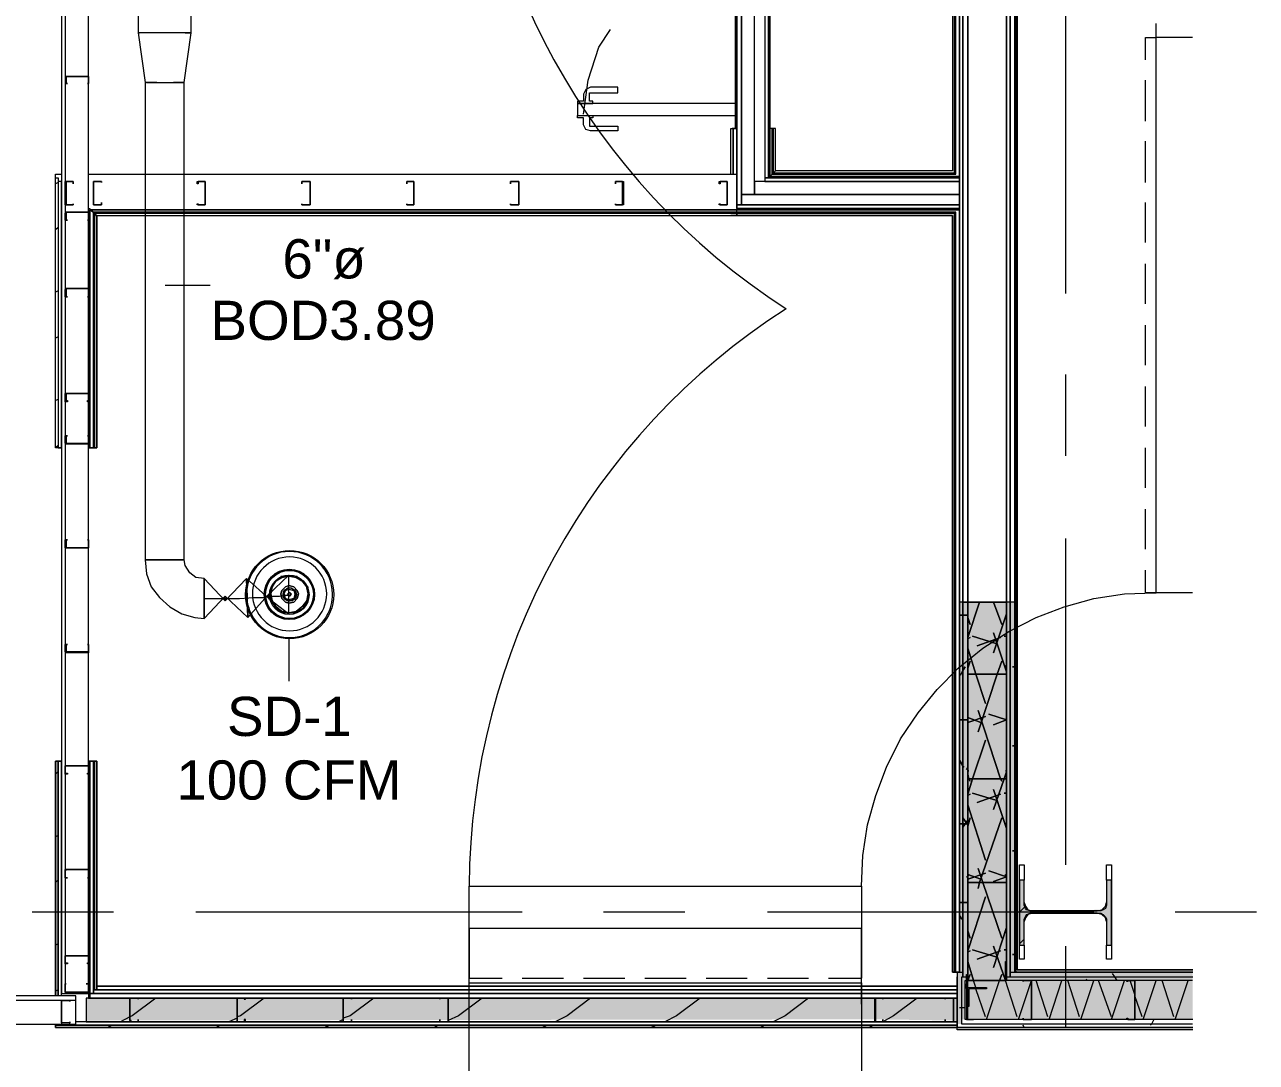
# Model space of a CAD drawing. Header units: metres. Extents: x 29 to 268, y -7 to 151.
# Drawn here: x 88.66 to 93.452, y 24.226 to 28.261 of the extents above; entities that cross this region are included whole.
import ezdxf

# ---------------------------------------------------------------- set-up
doc = ezdxf.new("R2010")
doc.units = ezdxf.units.M
doc.layers.add('HVAC - Ductos', color=5, linetype='Continuous', lineweight=50)
doc.layers.add('PDF2_Geometry', color=7, linetype='Continuous', true_color=0xaaaaaa)
doc.layers.add('PDF2_Solid Fills', color=7, linetype='Continuous', true_color=0xffffff)
doc.layers.add('PDF2_Text', color=7, linetype='Continuous')
doc.styles.add('PDF Helvetica', font='')
doc.styles.get('PDF Helvetica').set_extended_font_data('Helvetica')

msp = doc.modelspace()

# ---------------------------------------------------------------- hatches: boundary and pattern name
at = {"layer": 'PDF2_Solid Fills', "lineweight": 0, "transparency": 33554559}
h = msp.add_hatch(color=256, dxfattribs=at)
h.paths.add_polyline_path([(92.2963, 28.3345), (92.3101, 28.3345), (92.3101, 34.4533), (92.2963, 34.4533)])
h.paths.add_polyline_path([(92.3101, 26.0154), (92.2963, 26.0154), (92.2963, 24.5762), (92.3101, 24.5762)])
h = msp.add_hatch(color=256, dxfattribs=at)
h.paths.add_polyline_path([(92.2963, 28.3345), (92.3101, 28.3345), (92.3101, 34.4533), (92.2963, 34.4533)])
h.paths.add_polyline_path([(92.3101, 26.0154), (92.2963, 26.0154), (92.2963, 24.5762), (92.3101, 24.5762)])
h = msp.add_hatch(color=256, dxfattribs=at)
h.paths.add_polyline_path([(92.3287, 28.3345), (92.3287, 34.4533), (92.3105, 34.4533), (92.3105, 28.3345)])
h.paths.add_polyline_path([(92.3287, 24.5578), (92.3287, 26.0154), (92.3105, 26.0154), (92.3105, 24.5578)])
h = msp.add_hatch(color=256, dxfattribs=at)
h.paths.add_polyline_path([(92.3287, 28.3345), (92.3287, 34.4533), (92.3105, 34.4533), (92.3105, 28.3345)])
h.paths.add_polyline_path([(92.3287, 24.5578), (92.3287, 26.0154), (92.3105, 26.0154), (92.3105, 24.5578)])
h = msp.add_hatch(color=256, dxfattribs=at)
h.paths.add_polyline_path([(92.4799, 34.3845), (92.4799, 34.4533), (92.3334, 34.4533), (92.3287, 34.4213), (92.3287, 34.3845)])
h.paths.add_polyline_path([(92.4799, 26.0154), (92.3287, 26.0154), (92.3287, 24.5441), (92.4799, 24.5441)])
h.paths.add_polyline_path([(92.4799, 34.38), (92.3287, 34.38), (92.3287, 28.3345), (92.4799, 28.3345)])
h = msp.add_hatch(color=256, dxfattribs=at)
h.paths.add_polyline_path([(92.4799, 34.3845), (92.4799, 34.4533), (92.3334, 34.4533), (92.3287, 34.4213), (92.3287, 34.3845)])
h.paths.add_polyline_path([(92.4799, 26.0154), (92.3287, 26.0154), (92.3287, 24.5441), (92.4799, 24.5441)])
h.paths.add_polyline_path([(92.3287, 28.3345), (92.4799, 28.3345), (92.4799, 34.38), (92.3287, 34.38), (92.3287, 33.8575), (92.3422, 33.8575), (92.3287, 33.8529)])
h = msp.add_hatch(color=256, dxfattribs=at)
h.paths.add_polyline_path([(92.4934, 24.5578), (92.4934, 26.0154), (92.4799, 26.0154), (92.4799, 24.5578)])
h.paths.add_polyline_path([(92.4934, 31.3825), (92.4934, 34.4533), (92.4799, 34.4533), (92.4799, 31.3825)])
h.paths.add_polyline_path([(92.4934, 31.2587), (92.4799, 31.2587), (92.4799, 28.3345), (92.4934, 28.3345)])
h = msp.add_hatch(color=256, dxfattribs=at)
h.paths.add_polyline_path([(92.5117, 26.0154), (92.4934, 26.0154), (92.4934, 24.5762), (92.5117, 24.5762)])
h.paths.add_polyline_path([(92.4934, 31.3825), (92.5117, 31.3825), (92.5117, 34.4533), (92.4934, 34.4533)])
h.paths.add_polyline_path([(92.4934, 28.3345), (92.5117, 28.3345), (92.5117, 31.2404), (92.4934, 31.2404)])
h = msp.add_hatch(color=256, dxfattribs=at)
h.paths.add_polyline_path([(92.4799, 28.3345), (92.4934, 28.3345), (92.4936, 31.2587), (92.4799, 31.2587)])
h.paths.add_polyline_path([(92.4934, 26.0154), (92.4799, 26.0154), (92.4799, 24.5578), (92.4936, 24.5578)])
h = msp.add_hatch(color=256, dxfattribs=at)
h.paths.add_polyline_path([(92.4934, 28.3345), (92.5117, 28.3345), (92.5117, 31.2404), (92.4934, 31.2404)])
h.paths.add_polyline_path([(92.5117, 26.0154), (92.4934, 26.0154), (92.4934, 24.5762), (92.5117, 24.5762)])
h = msp.add_hatch(color=256, dxfattribs=at)
h.paths.add_polyline_path([(88.9094, 26.6616), (88.9094, 26.6341), (88.914, 26.6616)])
h.paths.add_polyline_path([(88.9094, 26.6341), (88.8224, 26.6341), (88.9094, 26.6295)])
h.paths.add_polyline_path([(88.8178, 26.6341), (88.8224, 26.6616), (88.8178, 26.6616)])
h = msp.add_hatch(color=256, dxfattribs=at)
h.paths.add_polyline_path([(88.7811, 24.4845), (88.7903, 24.4845), (88.7903, 25.3966), (88.7811, 25.3966)])
h.paths.add_polyline_path([(88.7903, 24.3745), (88.7811, 24.3745), (88.7903, 24.3699)])
for points in [[(92.5487, 24.8374), (92.5487, 24.9336), (92.5305, 24.9336), (92.5305, 24.6816), (92.5487, 24.6816), (92.5487, 24.787), (92.5534, 24.7962), (92.5622, 24.8053), (92.8558, 24.8053), (92.8693, 24.7916), (92.8693, 24.6816), (92.888, 24.6816), (92.888, 24.9336), (92.8693, 24.9336), (92.8652, 24.8282), (92.8463, 24.8191), (92.5717, 24.8145), (92.5717, 24.8191), (92.5575, 24.8236), (92.5534, 24.8236), (92.5534, 24.8374)], [(92.3287, 24.3974), (93.1965, 24.3929), (93.2039, 24.3929), (93.2039, 24.5441), (92.3193, 24.5441), (92.3193, 24.3929), (92.3193, 24.3929), (92.324, 24.3974)], [(91.9712, 24.3928), (92.2858, 24.3882), (92.2874, 24.3882), (92.2874, 24.4753), (88.9003, 24.4753), (88.9003, 24.3882), (88.9177, 24.3882), (91.9666, 24.3928)]]:
    msp.add_hatch(color=256, dxfattribs=at).paths.add_polyline_path(points)
h = msp.add_hatch(color=256, dxfattribs=at)
h.paths.add_polyline_path([(92.3058, 24.5578), (92.3105, 24.5762), (92.2875, 24.5762), (92.2875, 24.3745), (92.3058, 24.3745)])
h.paths.add_polyline_path([(93.204, 24.5578), (93.204, 24.5762), (92.4934, 24.5762), (92.4934, 24.5578)])
h = msp.add_hatch(color=256, dxfattribs=at)
h.paths.add_polyline_path([(92.3193, 24.3928), (92.3193, 24.5441), (92.3287, 24.5441), (92.3287, 24.5578), (92.3058, 24.5578), (92.3058, 24.3928)])
h.paths.add_polyline_path([(92.4799, 24.5441), (93.204, 24.5441), (93.2041, 24.5578), (92.4799, 24.5578)])

# ---------------------------------------------------------------- linework, layer by layer
at = {"layer": 'HVAC - Ductos', "lineweight": 0}
for points in [[(89.1066, 32.0608), (89.102, 32.0608), (89.102, 28.2291), (89.1066, 28.2291)], [(89.2853, 28.2291), (89.2944, 28.2291), (89.299, 28.2291), (89.3036, 28.2291), (89.3082, 28.2291), (89.3082, 29.1274)], [(89.134, 28.0366), (89.1524, 28.0366), (89.1753, 28.0366), (89.2074, 28.0366), (89.2348, 28.0366), (89.2578, 28.0366), (89.2761, 28.0366), (89.2807, 28.0366), (89.3082, 28.2291), (89.299, 28.2291), (89.2853, 28.2291), (89.2578, 28.2291), (89.2211, 28.2291), (89.189, 28.2291), (89.157, 28.2291), (89.1294, 28.2291), (89.1111, 28.2291), (89.102, 28.2291), (89.1294, 28.0366)], [(89.1248, 28.2291), (89.1157, 28.2291), (89.1111, 28.2291)], [(89.1844, 28.2291), (89.1799, 28.2291), (89.157, 28.2291), (89.134, 28.2291), (89.1294, 28.2291)], [(89.2166, 28.2291), (89.2074, 28.2291), (89.1936, 28.2291)], [(89.2807, 28.2291), (89.2761, 28.2291), (89.2578, 28.2291), (89.2303, 28.2291), (89.2257, 28.2291)], [(93.2038, 26.052), (93.0623, 26.052), (93.0623, 28.2658)], [(93.0204, 28.1237), (93.0204, 28.2108), (93.0623, 28.2108)], [(93.2038, 28.2108), (93.0623, 28.2108)], [(89.1753, 28.0366), (89.1661, 28.0366), (89.1524, 28.0366), (89.1386, 28.0366), (89.134, 28.0366), (89.1294, 28.0366), (89.1294, 26.1804), (89.134, 26.1804), (89.1386, 26.1804), (89.1524, 26.1804), (89.1661, 26.1804), (89.1844, 26.1804), (89.2074, 26.1804), (89.2257, 26.1804), (89.244, 26.1804), (89.2578, 26.1804), (89.2716, 26.1804), (89.2807, 26.1804), (89.2807, 28.0366), (89.2761, 28.0366), (89.2716, 28.0366), (89.2578, 28.0366), (89.244, 28.0366), (89.2394, 28.0366)], [(89.1799, 28.0366), (89.1844, 28.0366), (89.2074, 28.0366), (89.2257, 28.0366), (89.2303, 28.0366)], [(93.0204, 27.8854), (93.0204, 28.0458)], [(93.0204, 27.647), (93.0204, 27.8074)], [(93.0204, 27.4133), (93.0204, 27.5691)], [(93.0204, 27.175), (93.0204, 27.3308)], [(89.2074, 27.2483), (89.3816, 27.2483)], [(93.0204, 26.9366), (93.0204, 27.0924)], [(93.0204, 26.6982), (93.0204, 26.8541)], [(93.0204, 26.46), (93.0204, 26.6158)], [(93.0204, 26.2216), (93.0204, 26.3774)], [(89.4411, 26.0199), (89.5236, 26.107), (89.5282, 25.9558), (89.4411, 26.0382), (89.3586, 25.9512), (89.3586, 26.107), (89.3266, 26.1116), (89.3036, 26.1299), (89.2853, 26.1574), (89.2807, 26.1804), (89.2716, 26.1804), (89.2578, 26.1804), (89.244, 26.1804), (89.2257, 26.1804), (89.2074, 26.1804), (89.1844, 26.1804), (89.1661, 26.1804), (89.1524, 26.1804), (89.1386, 26.1804), (89.134, 26.1804), (89.1294, 26.1804), (89.134, 26.1254), (89.1524, 26.0749), (89.1844, 26.0337), (89.2257, 25.997), (89.2716, 25.9695), (89.322, 25.9558), (89.3586, 25.9512), (89.3586, 26.107), (89.4411, 26.0199), (89.4411, 26.0382)], [(89.6107, 26.0291), (89.6886, 25.9695), (89.6886, 26.1208), (89.6062, 26.0428), (89.5282, 25.9558), (89.5236, 26.107), (89.6107, 26.0291), (89.6062, 26.0428)], [(89.6566, 26.1162), (89.6611, 26.1162), (89.6657, 26.1162), (89.6886, 26.1208), (89.7162, 26.1162), (89.7207, 26.1162)], [(93.0576, 26.052), (93.0204, 26.052), (93.0204, 26.1391)], [(89.6199, 26.0154), (89.6199, 26.0199), (89.6153, 26.0474), (89.6199, 26.0704), (89.6199, 26.0749)], [(89.6245, 26.0749), (89.6382, 26.0978), (89.6611, 26.1116)], [(89.7207, 26.1116), (89.7436, 26.0978), (89.7574, 26.0749)], [(89.7574, 26.0795), (89.762, 26.0749), (89.762, 26.0704)], [(89.7574, 26.0704), (89.762, 26.0474), (89.7574, 26.0199)], [(89.3586, 26.0291), (89.432, 26.0291), (89.4961, 26.0291), (89.5511, 26.0337), (89.5924, 26.0337), (89.6245, 26.0382), (89.652, 26.0382), (89.6703, 26.0428), (89.684, 26.0428), (89.6886, 26.0474)], [(89.6886, 26.0474), (89.6886, 26.0474)], [(89.762, 26.0199), (89.762, 26.0154), (89.7574, 26.0154), (89.7436, 25.9924), (89.7207, 25.9786), (89.7207, 25.9741), (89.7162, 25.9741)], [(89.6611, 25.9786), (89.6382, 25.9924), (89.6245, 26.0154)], [(89.6657, 25.9741), (89.6611, 25.9741), (89.6566, 25.9786)], [(89.7162, 25.9786), (89.6886, 25.9741), (89.6657, 25.9786)], [(89.6886, 25.8732), (89.6886, 25.7082)], [(90.3899, 24.1408), (90.3899, 24.2462), (90.3899, 24.3516), (90.3899, 24.4524), (90.3899, 24.5349), (90.3899, 24.5853), (90.3899, 24.6358), (90.3899, 24.6908), (90.3899, 24.7458), (90.3899, 24.6358), (90.3899, 24.5532)], [(91.9162, 24.4524), (91.9162, 24.5349), (91.9162, 24.5853), (91.9162, 24.6358), (91.9162, 24.6908), (91.9162, 24.7458), (90.3899, 24.7458)], [(91.9162, 24.7458), (91.9162, 24.6358), (91.9162, 24.5532)], [(90.3899, 24.5532), (90.5182, 24.5532)], [(90.3899, 24.4524), (90.3899, 24.5349), (91.9162, 24.5349), (91.9162, 24.4524), (91.9162, 24.3516), (91.9162, 24.2462), (91.9162, 24.1408)], [(90.5962, 24.5532), (90.7566, 24.5532)], [(90.8345, 24.5532), (90.9949, 24.5532)], [(91.0728, 24.5532), (91.2332, 24.5532)], [(91.3112, 24.5532), (91.4716, 24.5532)], [(91.5495, 24.5532), (91.7099, 24.5532)], [(91.7878, 24.5532), (91.9162, 24.5532)]]:
    msp.add_lwpolyline(points, dxfattribs=at)
msp.add_lwpolyline([(90.3899, 29.407, 0.255144), (91.6228, 27.1566, 0.254683), (90.3899, 24.9108), (91.9162, 24.9108), (91.9208, 25.0299), (91.939, 25.1491), (91.9712, 25.2637), (92.0124, 25.3736), (92.0674, 25.4836), (92.1362, 25.5845), (92.2095, 25.6762), (92.2923, 25.7586), (92.3881, 25.8366), (92.4893, 25.9008), (92.5946, 25.9558), (92.7046, 25.997), (92.8193, 26.0291), (92.9381, 26.0474), (93.0576, 26.052), (93.0623, 26.052)], format="xyb", dxfattribs=at)
for points in [[(89.8582, 26.0474, 0.986365), (89.5236, 26.0474, 1.013823)], [(89.8353, 26.0474, 0.994569), (89.5466, 26.0474, 0.994202)], [(89.7849, 26.0474, 0.96258), (89.5924, 26.0474, 1.018388)]]:
    msp.add_lwpolyline(points, format="xyb", close=True, dxfattribs=at)
for points in [[(89.762, 26.0474), (89.762, 26.0245), (89.7528, 26.0108), (89.7436, 25.9924), (89.7253, 25.9832), (89.7116, 25.9741), (89.6886, 25.9741), (89.6703, 25.9741), (89.652, 25.9832), (89.6382, 25.9924), (89.629, 26.0108), (89.6199, 26.0245), (89.6153, 26.0474), (89.6199, 26.0658), (89.629, 26.0841), (89.6382, 26.0978), (89.652, 26.1116), (89.6703, 26.1162), (89.6886, 26.1208), (89.7116, 26.1162), (89.7253, 26.1116), (89.7436, 26.0978), (89.7528, 26.0841), (89.762, 26.0658)], [(89.6199, 26.0474), (89.6245, 26.0749), (89.6382, 26.0978), (89.6611, 26.1116), (89.6886, 26.1162), (89.7162, 26.1116), (89.739, 26.0978), (89.7574, 26.0749), (89.762, 26.0474), (89.7574, 26.0199), (89.739, 25.997), (89.7162, 25.9786), (89.6886, 25.9741), (89.6611, 25.9786), (89.6382, 25.997), (89.6245, 26.0199)], [(89.3586, 26.0291), (89.3586, 26.0108), (89.3586, 25.9924), (89.3586, 25.9741), (89.3586, 25.9604), (89.3586, 25.9558), (89.3586, 25.9512), (89.3586, 25.9558), (89.3586, 25.9604), (89.3586, 25.9741), (89.3586, 25.9924), (89.3586, 26.0108), (89.3586, 26.0291), (89.3586, 26.0474), (89.3586, 26.0658), (89.3586, 26.0841), (89.3586, 26.0932), (89.3586, 26.1024), (89.3586, 26.107), (89.3586, 26.1024), (89.3586, 26.0932), (89.3586, 26.0841), (89.3586, 26.0658), (89.3586, 26.0474)], [(89.7253, 26.0474), (89.7207, 26.0612), (89.707, 26.0749), (89.6886, 26.0795), (89.6749, 26.0749), (89.6611, 26.0612), (89.6566, 26.0474), (89.6611, 26.0612), (89.6749, 26.0749), (89.6886, 26.0795), (89.707, 26.0749), (89.7207, 26.0612)], [(89.6657, 26.0474), (89.6703, 26.0612), (89.684, 26.0704), (89.6978, 26.0704), (89.7116, 26.0612), (89.7162, 26.0474), (89.7116, 26.0291), (89.6978, 26.0199), (89.684, 26.0199), (89.6703, 26.0291)], [(89.6703, 26.0474), (89.6749, 26.0612), (89.6886, 26.0658), (89.707, 26.0612), (89.7116, 26.0474), (89.707, 26.0291), (89.6886, 26.0245), (89.6749, 26.0291)], [(89.6566, 26.0474), (89.6611, 26.0291), (89.6749, 26.0154), (89.6886, 26.0108), (89.707, 26.0154), (89.7207, 26.0291), (89.7253, 26.0474), (89.7207, 26.0291), (89.707, 26.0154), (89.6886, 26.0108), (89.6749, 26.0154), (89.6611, 26.0291)], [(89.6978, 26.0474), (89.6932, 26.052), (89.6886, 26.052), (89.684, 26.0474), (89.6886, 26.052), (89.6932, 26.052)], [(89.684, 26.0474), (89.6886, 26.0428), (89.6932, 26.0428), (89.6978, 26.0474), (89.6932, 26.0382), (89.6886, 26.0382)], [(90.3899, 24.7458), (90.3899, 24.9108), (91.9162, 24.9108), (91.9162, 24.7458)]]:
    msp.add_lwpolyline(points, close=True, dxfattribs=at)
at = {"layer": 'HVAC - Ductos', "color": 7, "lineweight": 0}
for centre, radius in [((89.6913, 26.0448), 0.1715), ((89.6902, 26.0451), 0.0978), ((89.6906, 26.0452), 0.0937), ((89.6912, 26.0452), 0.0937), ((89.6899, 26.0441), 0.0767), ((89.6915, 26.0448), 0.0259)]:
    msp.add_circle(centre, radius, dxfattribs=at)
at = {"layer": 'PDF2_Geometry', "lineweight": 0}
for points in [[(92.2963, 34.4533), (92.2963, 28.3345), (92.5123, 28.3345), (92.5123, 28.3024), (92.5123, 26.0154), (92.4934, 26.0154), (92.4799, 26.0154), (92.4799, 28.3024), (92.4799, 26.0154), (92.4799, 25.7678), (92.4799, 26.0154), (92.3287, 26.0154), (92.3287, 24.5441), (92.4752, 24.5441)], [(87.3282, 25.2316), (87.3282, 24.8282), (87.3282, 24.4662), (87.3282, 24.4203), (87.3374, 24.4203), (87.3419, 24.4203), (87.3419, 34.4259), (88.804, 34.4259), (88.804, 24.4936), (88.9094, 24.4936), (88.9094, 26.6341)], [(92.5123, 28.3024), (92.5123, 26.0154), (92.2963, 26.0154), (92.2963, 24.5762), (92.2875, 24.5762), (92.2963, 24.5762), (92.2828, 24.5762), (92.2781, 24.5762), (92.2734, 24.5762), (92.2781, 24.5762), (92.2828, 24.5762), (92.2963, 24.5762), (92.2828, 24.5762), (92.2828, 27.5324), (91.4303, 27.5324), (91.4303, 27.5416), (92.2963, 27.5416), (91.4303, 27.5416), (88.914, 27.5416), (91.4303, 27.5416), (92.2963, 27.5416), (92.2963, 24.5762), (92.2781, 24.5762), (92.2781, 27.5324), (92.2781, 24.5762), (92.2963, 24.5762), (92.2963, 27.5416), (92.2963, 27.67), (92.2963, 34.2654), (92.2963, 27.67), (91.5586, 27.67), (91.5678, 27.6791), (91.5678, 27.8578), (91.5724, 27.8578), (91.5678, 27.8578), (91.5586, 27.8578)], [(88.8178, 32.4962), (88.8178, 24.5303)], [(93.204, 31.2404), (92.5123, 31.2404), (92.5123, 31.2266), (93.204, 31.2266), (92.5123, 31.2266), (92.5123, 28.3345), (92.5123, 28.3024), (92.5123, 26.0154), (92.5123, 24.5762), (93.204, 24.5762)], [(91.5403, 27.6516), (92.2963, 27.6516), (91.499, 27.6516), (91.499, 27.6012), (92.2963, 27.6012), (91.4486, 27.6012), (91.4486, 27.56), (92.2963, 27.56), (91.4303, 27.56), (91.4303, 27.5462), (92.2963, 27.5462), (91.4303, 27.5462), (91.4303, 27.6791), (91.4303, 29.4712), (91.4303, 27.5462), (91.4303, 27.5416), (92.2963, 27.5416)], [(88.9094, 27.6791), (91.4303, 27.6791), (91.4303, 29.3474)], [(91.5586, 29.1595), (91.5586, 27.8578), (91.5586, 27.67), (91.5678, 27.6791), (92.2828, 27.6791), (92.2828, 29.3337), (91.5678, 29.3337), (91.5586, 29.3474), (91.554, 29.3474), (91.554, 27.67), (91.5586, 27.67), (92.2963, 27.67)], [(92.2693, 29.32), (92.2693, 27.6928), (91.5816, 27.6928), (91.577, 27.6883), (91.5724, 27.6837), (92.2828, 27.6837), (91.5724, 27.6837), (91.5678, 27.6791), (91.5586, 27.67), (92.2963, 27.67), (91.5586, 27.67), (91.5678, 27.6791), (92.2828, 27.6791), (92.2828, 29.3337)], [(92.2781, 29.3337), (92.2781, 27.6837), (92.2781, 29.3337), (92.2781, 27.6837), (92.2781, 29.3337), (92.2781, 27.6791), (92.2781, 29.3337)], [(92.2693, 29.32), (92.2693, 27.6928), (91.5816, 27.6928), (91.577, 27.6883), (91.5724, 27.6837), (91.577, 27.6883), (91.5816, 27.6928)], [(93.2038, 24.3745), (92.3058, 24.3745), (92.3058, 24.3928), (92.3058, 24.5441), (92.3058, 24.5578), (92.3105, 24.5578), (92.3105, 24.5762), (92.3105, 26.0154), (92.3105, 28.3024), (92.3105, 28.3345), (92.3287, 28.3345), (92.4799, 28.3345), (92.4799, 28.5774)], [(92.7093, 28.4858), (92.7093, 27.2162)], [(88.9094, 28.0595), (88.9094, 28.4354)], [(92.2963, 28.3345), (92.2963, 28.3024), (92.2963, 26.0154)], [(92.3287, 28.3345), (92.3287, 28.3024), (92.3287, 28.3345), (92.4799, 28.3345), (92.4934, 28.3345), (92.4934, 28.3024), (92.4934, 26.0154), (92.4934, 24.5762), (92.4934, 24.5578), (93.204, 24.5578)], [(92.5123, 26.0154), (92.5123, 28.3024), (92.5123, 28.3345)], [(92.3105, 28.3024), (92.3105, 26.0154), (92.2963, 26.0154), (92.2963, 28.3024)], [(93.204, 24.3928), (92.3193, 24.3928), (92.3193, 24.5441), (92.3287, 24.5441), (92.3287, 24.5578), (92.3287, 24.5762), (92.3287, 26.0154), (92.3287, 28.3024), (92.3287, 26.0154), (92.4799, 26.0154)], [(92.4799, 24.9245), (92.4799, 24.5578), (92.4934, 24.5578), (92.4934, 26.0154), (92.4934, 28.3024)], [(90.8345, 27.9128), (90.8528, 28.0458), (90.894, 28.1741), (90.9399, 28.2428)], [(91.5586, 28.1878), (91.5586, 28.1833)], [(91.4303, 28.1237), (91.4258, 28.1191)], [(88.8224, 28.0595), (88.8224, 28.0595)], [(88.8224, 28.0595), (88.8224, 28.0595)], [(88.827, 28.032), (88.827, 28.032)], [(88.9049, 28.032), (88.9049, 28.032)], [(88.9094, 28.0595), (88.9094, 28.0595)], [(88.9094, 28.0595), (88.9094, 28.0595)], [(88.9094, 26.6616), (88.9094, 28.032)], [(91.5586, 27.9862), (91.5586, 27.9862)], [(91.4303, 27.9404), (91.4258, 27.9404)], [(91.4074, 27.8578), (91.412, 27.8578), (91.4166, 27.8578)], [(91.4074, 27.6791), (91.4074, 27.8578)], [(91.4074, 27.8578), (91.412, 27.8578), (91.4166, 27.8578)], [(91.4074, 27.6791), (91.4074, 27.8578)], [(91.4166, 27.8578), (91.4166, 27.6791)], [(91.4166, 27.6791), (91.4166, 27.8578)], [(91.4166, 27.6791), (91.4166, 27.8578)], [(91.4166, 27.6791), (91.4166, 27.8578)], [(91.4166, 27.6791), (91.4166, 27.8578)], [(91.4166, 27.8578), (91.4166, 27.6791)], [(91.4303, 27.835), (91.4303, 27.8578)], [(91.4303, 27.835), (91.4303, 27.8578)], [(91.5816, 27.6928), (91.5816, 27.8578), (91.577, 27.8578), (91.5724, 27.8578), (91.5724, 27.6837), (91.5678, 27.6791), (91.5678, 27.8578), (91.5586, 27.8578), (91.5586, 27.67), (91.554, 27.67), (91.554, 27.6654), (92.2963, 27.6654), (91.5403, 27.6654), (91.5403, 27.6516)], [(91.5586, 27.8578), (91.5586, 27.8578)], [(91.5724, 27.8578), (91.5678, 27.8578)], [(91.5724, 27.8578), (91.5678, 27.8578)], [(91.5724, 27.8578), (91.5724, 27.6837)], [(91.577, 27.8578), (91.5724, 27.8578)], [(91.5724, 27.8578), (91.5724, 27.8578)], [(91.577, 27.8578), (91.5724, 27.8578)], [(91.5724, 27.8578), (91.5724, 27.8578)], [(91.5724, 27.6837), (91.5724, 27.8578)], [(91.5816, 27.8578), (91.577, 27.8578), (91.5724, 27.8578)], [(91.5724, 27.6837), (91.5724, 27.8578)], [(91.5816, 27.6928), (91.5816, 27.8578)], [(88.7903, 26.625), (88.7811, 26.6158), (88.7811, 27.5416), (88.7811, 27.6791), (88.804, 27.6791)], [(88.804, 27.5416), (88.804, 26.6158), (88.7811, 26.6158), (88.7811, 27.6654), (88.7903, 27.6654), (88.7903, 26.6158), (88.804, 26.6158), (88.804, 27.6516), (88.7903, 27.6516), (88.7903, 26.6158), (88.7811, 26.6158)], [(88.7903, 27.647), (88.7811, 27.6424)], [(88.8224, 27.6516), (88.8224, 27.6516)], [(88.9278, 27.6516), (88.9278, 27.6516)], [(88.9278, 27.6516), (88.9278, 27.6516)], [(88.9598, 27.647), (88.9598, 27.647)], [(89.3632, 27.6516), (89.3632, 27.6516)], [(89.3632, 27.6516), (89.3632, 27.6516)], [(90.1745, 27.6516), (90.1745, 27.6516)], [(90.1745, 27.6516), (90.1745, 27.6516)], [(90.5824, 27.6516), (90.5824, 27.6516)], [(90.5824, 27.6516), (90.5824, 27.6516)], [(90.9858, 27.6516), (90.9858, 27.6516)], [(91.4074, 27.6791), (91.4074, 27.6791)], [(91.5816, 27.6928), (91.577, 27.6883), (91.5724, 27.6837)], [(91.5724, 27.6837), (92.2781, 27.6837)], [(91.5724, 27.6837), (92.2781, 27.6837)], [(91.5724, 27.6837), (92.2781, 27.6837)], [(91.5724, 27.6837), (92.2781, 27.6837)], [(88.8498, 27.6424), (88.8498, 27.6424)], [(89.739, 27.6424), (89.739, 27.6424)], [(90.147, 27.6424), (90.147, 27.6424)], [(90.5503, 27.6424), (90.5503, 27.6424)], [(90.9582, 27.6424), (90.9582, 27.6424)], [(88.8224, 27.56), (88.8224, 27.56)], [(88.8498, 27.5646), (88.8498, 27.5646)], [(88.9278, 27.56), (88.9278, 27.56)], [(88.9278, 27.56), (88.9278, 27.56)], [(88.9598, 27.5691), (88.9598, 27.5691)], [(89.3632, 27.56), (89.3632, 27.56)], [(89.3632, 27.56), (89.3632, 27.56)], [(89.739, 27.5646), (89.739, 27.5646)], [(90.147, 27.5646), (90.147, 27.5646)], [(90.1745, 27.56), (90.1745, 27.56)], [(90.1745, 27.56), (90.1745, 27.56)], [(90.5503, 27.5646), (90.5503, 27.5646)], [(90.5824, 27.56), (90.5824, 27.56)], [(90.5824, 27.56), (90.5824, 27.56)], [(90.9582, 27.5646), (90.9582, 27.5646)], [(90.9858, 27.56), (90.9858, 27.56)], [(91.3936, 27.56), (91.3936, 27.56)], [(91.3936, 27.56), (91.3936, 27.56)], [(88.9094, 27.5416), (88.9094, 27.5278), (88.9094, 27.5462), (88.914, 27.5462), (88.914, 26.6158), (88.9278, 26.6158), (88.914, 26.6158), (88.9278, 26.6158), (88.9324, 26.6158), (88.937, 26.6158), (88.9416, 26.6158), (88.9416, 27.5187), (88.937, 27.5187), (88.937, 27.5233), (88.9324, 27.5233), (88.9324, 27.5278), (91.4303, 27.5278), (88.9278, 27.5278), (88.9278, 26.6158), (88.9278, 27.5278), (91.4303, 27.5278), (91.4303, 27.5324), (88.9278, 27.5324), (88.914, 27.5416), (88.914, 26.6158), (88.9278, 26.6158), (88.914, 26.6158), (88.914, 27.5416), (88.9278, 27.5324), (88.9278, 26.6158), (88.9278, 27.5324)], [(88.914, 27.5416), (88.914, 27.5416)], [(88.9324, 27.5278), (88.9324, 26.6158), (88.9324, 27.5278), (88.9324, 27.5233), (88.937, 27.5233), (88.937, 27.5187), (88.9416, 27.5187), (91.4303, 27.5187), (91.4303, 27.5233), (91.4303, 27.5278), (91.4303, 27.5233)], [(91.4303, 27.5462), (91.4303, 27.5462)], [(92.2963, 24.5762), (92.2828, 24.5762), (92.2828, 27.5324), (91.4303, 27.5324)], [(91.4303, 27.5278), (92.2781, 27.5278)], [(91.4303, 27.5278), (92.2781, 27.5278)], [(92.2781, 27.5278), (92.2781, 24.5762)], [(92.2781, 27.5278), (92.2781, 24.5762)], [(92.2781, 27.5278), (92.2781, 24.5762)], [(92.2781, 27.5278), (92.2781, 24.5762)], [(88.7903, 27.4728), (88.7811, 27.4637)], [(88.827, 27.5004), (88.827, 27.5004)], [(88.9049, 27.5004), (88.9049, 27.5004)], [(88.7903, 27.2254), (88.7811, 27.2208)], [(88.827, 27.2024), (88.827, 27.2024)], [(88.9049, 27.2024), (88.9049, 27.2024)], [(88.7903, 27.0466), (88.7811, 27.042)], [(92.7093, 26.9), (92.7093, 26.5837)], [(88.7903, 26.8037), (88.7811, 26.7991)], [(88.8224, 26.8266), (88.8224, 26.8266)], [(88.9094, 26.8266), (88.9094, 26.8266)], [(88.827, 26.6616), (88.827, 26.6616)], [(88.9049, 26.6616), (88.9049, 26.6616)], [(88.8224, 26.6341), (88.8224, 26.6341)], [(88.9094, 26.6341), (88.9094, 26.6341)], [(88.914, 26.6158), (88.914, 26.6158)], [(88.9324, 26.6158), (88.9324, 26.6158)], [(88.9324, 26.6158), (88.9324, 26.6158)], [(88.827, 26.2582), (88.827, 26.2582)], [(88.9049, 26.2582), (88.9049, 26.2582)], [(92.7093, 26.2628), (92.7093, 24.9932)], [(88.8224, 26.2262), (88.8224, 26.2262)], [(88.9094, 26.2262), (88.9094, 26.2262)], [(88.9094, 26.2262), (88.9094, 26.2262)], [(93.204, 24.5762), (92.5123, 24.5762), (92.5123, 26.0154), (92.2963, 26.0154), (92.2963, 24.5762), (92.2875, 24.5762), (92.2875, 24.3608), (93.204, 24.3608)], [(92.3105, 26.0154), (92.3287, 26.0154)], [(92.4934, 26.0154), (92.4799, 26.0154), (92.4799, 25.7678)], [(92.5123, 24.5762), (92.5123, 26.0154), (92.5123, 24.5762)], [(88.827, 25.8504), (88.827, 25.8504)], [(88.9049, 25.8504), (88.9049, 25.8504)], [(88.8224, 25.8228), (88.8224, 25.8228)], [(88.9094, 25.8228), (88.9094, 25.8228)], [(92.3287, 25.7358), (92.3287, 25.7358)], [(92.3287, 25.7358), (92.3287, 25.7358)], [(92.3334, 25.7678), (92.3334, 25.7678)], [(92.4752, 25.7678), (92.4752, 25.7678)], [(92.4799, 25.7358), (92.4799, 25.7358)], [(92.4799, 25.7358), (92.4799, 25.7358)], [(92.4799, 25.7358), (92.4799, 25.3599)], [(88.9094, 24.4936), (88.9094, 25.3966), (88.914, 25.3966), (88.914, 24.4936), (88.914, 25.3966), (88.9278, 25.3966), (88.914, 25.3966), (88.9094, 25.3966), (88.9094, 24.4753), (88.914, 24.4753), (92.2875, 24.4753), (92.2875, 24.4936), (92.2875, 24.3608), (88.7811, 24.3608), (88.7811, 24.3745), (88.7811, 24.3699), (88.7903, 24.3699), (88.7903, 24.3745), (88.7903, 24.3699), (88.804, 24.3699), (88.804, 24.3745), (88.804, 24.3699), (92.2875, 24.3699), (92.2875, 24.3836), (88.859, 24.3836)], [(88.804, 24.4845), (88.804, 25.3966), (88.7903, 25.3966), (88.7903, 24.4845), (88.7903, 25.3966), (88.7811, 25.3966), (88.7811, 24.4845), (88.7811, 24.4936), (88.7811, 25.3966), (88.804, 25.3966), (88.804, 24.4936)], [(88.914, 25.3966), (88.914, 25.3966)], [(88.914, 24.4936), (88.914, 25.3966), (88.914, 24.4936)], [(88.9278, 25.3966), (88.9278, 25.3966)], [(88.9324, 25.3966), (88.9324, 25.3966)], [(88.9324, 25.3966), (88.9324, 25.3966)], [(88.7903, 25.3554), (88.7811, 25.3462)], [(88.9094, 25.3782), (88.9094, 25.3782)], [(88.9094, 25.3782), (88.9094, 25.3782)], [(92.3334, 25.3599), (92.3334, 25.3599)], [(92.4752, 25.3599), (92.4752, 25.3599)], [(92.4799, 25.3324), (92.4799, 24.9566)], [(88.7903, 25.1078), (88.7811, 25.1032)], [(92.5487, 24.6816), (92.5487, 24.6266), (92.5305, 24.6266), (92.5305, 24.9932), (92.5487, 24.9932), (92.5487, 24.9336)], [(92.8693, 24.9336), (92.8693, 24.9932), (92.8882, 24.9932), (92.8882, 24.6266), (92.8693, 24.6266), (92.8693, 24.6816)], [(88.7903, 24.9336), (88.7811, 24.9245)], [(88.827, 24.9428), (88.827, 24.9428)], [(88.9049, 24.9428), (88.9049, 24.9428)], [(92.3287, 24.9245), (92.3287, 24.9245)], [(92.3287, 24.9245), (92.3287, 24.9245)], [(92.4799, 24.9245), (92.4799, 24.9245)], [(92.4799, 24.9245), (92.4799, 24.9245)], [(93.2038, 24.5441), (92.4799, 24.5441), (92.4799, 24.5578), (92.4799, 24.5762), (92.4799, 24.9245), (92.4799, 24.5441)], [(92.5305, 24.8099), (92.5487, 24.8282)], [(92.5487, 24.8466), (92.5534, 24.8328), (92.5622, 24.8191), (92.5804, 24.8145), (92.8328, 24.8145), (92.851, 24.8191), (92.8652, 24.8328), (92.8693, 24.8466)], [(89.0057, 24.8099), (88.6894, 24.8099)], [(90.5962, 24.8099), (89.3266, 24.8099)], [(91.2286, 24.8099), (90.9124, 24.8099)], [(92.8193, 24.8099), (91.5495, 24.8099)], [(92.8693, 24.7732), (92.8652, 24.787), (92.851, 24.8008), (92.8328, 24.8053), (92.5804, 24.8053), (92.5622, 24.8008), (92.5534, 24.787), (92.5487, 24.7732)], [(92.6452, 24.8053), (92.6587, 24.8145)], [(93.4517, 24.8099), (93.1352, 24.8099)], [(88.7903, 24.6862), (88.7811, 24.6816)], [(92.5305, 24.6862), (92.5487, 24.7045)], [(92.7093, 24.677), (92.7093, 24.3608)], [(88.9094, 24.6403), (88.9094, 24.6403)], [(88.9094, 24.6403), (88.9094, 24.6403)], [(92.2875, 24.5762), (92.2875, 24.5762)], [(92.2963, 24.5762), (92.2875, 24.5762), (92.2963, 24.5762)], [(92.2875, 24.5762), (92.2875, 24.5578), (92.2875, 24.3745)], [(93.204, 24.3516), (92.2875, 24.3516), (92.2875, 24.3608), (93.204, 24.3608), (92.2875, 24.3608), (92.2875, 24.5578)], [(92.3105, 24.5762), (92.3105, 24.5762)], [(92.3834, 24.5441), (92.3881, 24.5441)], [(92.3881, 24.5441), (92.3881, 24.5441)], [(93.204, 24.5762), (92.5123, 24.5762), (93.204, 24.5762)], [(92.5123, 24.5762), (92.5123, 24.5762)], [(92.544, 24.5395), (92.544, 24.5395)], [(88.8361, 24.3745), (88.859, 24.3745), (88.859, 24.4845), (87.3465, 24.4845), (87.3465, 24.3745), (88.8086, 24.3745)], [(88.7903, 24.5074), (88.7811, 24.5028)], [(88.8178, 24.4982), (88.8178, 24.4936)], [(88.914, 24.4936), (88.914, 24.4936)], [(92.2875, 24.4936), (88.914, 24.4936), (92.2875, 24.4936)], [(88.9278, 24.4936), (88.9278, 24.4936)], [(88.9278, 24.4936), (88.9278, 24.4936)], [(92.324, 24.4845), (92.3287, 24.4845)], [(88.859, 24.4662), (87.3465, 24.4662), (87.3419, 24.4662), (87.3465, 24.4662)], [(89.1707, 24.4753), (89.079, 24.4066), (89.0699, 24.402), (89.0332, 24.3836)], [(89.5924, 24.4753), (89.5007, 24.4066), (89.487, 24.402)], [(90.0186, 24.4753), (89.927, 24.4066), (89.8995, 24.3974)], [(90.2753, 24.4708), (90.2753, 24.4708)], [(90.4403, 24.4753), (90.3486, 24.4066), (90.3074, 24.3882)], [(90.3074, 24.4753), (90.3074, 24.4753)], [(90.3074, 24.4753), (90.3074, 24.4753)], [(90.862, 24.4753), (90.7703, 24.4066), (90.7245, 24.3836)], [(91.2882, 24.4753), (91.1966, 24.4066), (91.1508, 24.3836)], [(91.7099, 24.4753), (91.6182, 24.4066), (91.5724, 24.3836)], [(92.1316, 24.4753), (92.0399, 24.4066), (91.9986, 24.3836)], [(92.2417, 24.4708), (92.2417, 24.4708)], [(92.2734, 24.4753), (92.2734, 24.4753)], [(92.2734, 24.4753), (92.2734, 24.4753)], [(89.487, 24.3974), (89.4549, 24.3836)], [(89.8995, 24.3928), (89.8812, 24.3836)], [(90.2753, 24.3928), (90.2753, 24.3928)], [(92.2417, 24.3928), (92.2417, 24.3928)], [(92.544, 24.3974), (92.544, 24.3974)], [(92.9793, 24.3928), (92.9793, 24.3928)], [(92.9793, 24.3928), (92.9793, 24.3928)], [(89.0011, 24.3699), (88.9828, 24.3608)], [(89.4228, 24.3699), (89.4044, 24.3608)], [(89.849, 24.3699), (89.8262, 24.3608)], [(90.2707, 24.3699), (90.2524, 24.3608)], [(90.6924, 24.3699), (90.674, 24.3608)], [(91.1186, 24.3699), (91.0958, 24.3608)], [(91.5403, 24.3699), (91.522, 24.3608)], [(91.962, 24.3699), (91.9436, 24.3608)], [(92.2875, 24.3608), (92.2875, 24.3608)], [(92.2875, 24.3608), (92.2875, 24.3608)]]:
    msp.add_lwpolyline(points, dxfattribs=at)
for points in [[(92.5123, 24.5762), (92.5123, 31.2266), (92.5123, 24.5762), (92.5123, 31.2129), (92.5123, 24.5762), (92.5123, 31.2266)], [(92.5163, 31.2266), (92.5163, 24.5762)], [(92.521, 24.5853), (92.521, 31.2129)], [(92.521, 24.5853), (92.521, 31.2129)], [(91.4486, 29.4574), (91.4303, 29.4574), (91.4303, 27.56), (91.4486, 27.56)], [(91.4486, 29.4116), (91.4486, 27.6012), (91.499, 27.6012), (91.499, 29.4116), (91.554, 29.4116), (91.4486, 29.4116), (91.4486, 29.4574), (92.2875, 29.4574), (92.2875, 29.4116), (92.2232, 29.4116), (91.9116, 29.4116), (92.2232, 29.4116), (92.2875, 29.4116), (92.2875, 29.3612), (91.499, 29.3612), (91.5403, 29.3612), (91.5403, 27.6516), (91.499, 27.6516), (91.499, 29.3612), (91.499, 29.4116)], [(91.554, 29.3474), (91.5403, 29.3474), (91.5403, 27.6654), (91.554, 27.6654)], [(91.5586, 27.67), (91.5586, 29.3474)], [(91.4258, 27.8578), (91.4258, 29.1595), (91.4303, 29.1595), (91.4303, 27.8578)], [(92.2963, 28.3345), (92.2963, 28.3024), (92.2963, 26.0154), (92.2963, 24.5762), (92.2963, 26.0154), (92.2963, 28.3024)], [(88.8224, 28.0595), (88.9094, 28.0595), (88.9094, 28.032), (88.9049, 28.032), (88.9094, 28.032), (88.9094, 28.0595), (88.8224, 28.0595), (88.8224, 28.032)], [(88.827, 28.032), (88.8224, 28.032)], [(90.8574, 27.9954), (90.862, 27.9954), (90.9674, 27.9954), (90.9674, 28.0183), (90.862, 28.0183), (90.8436, 28.0091), (90.8345, 27.9908), (90.8345, 27.9633), (90.8116, 27.9633), (90.8116, 27.9541), (90.8712, 27.9541), (90.8712, 27.9633), (90.8574, 27.9633), (90.8574, 27.9908)], [(90.8116, 27.9083), (91.4303, 27.9083), (91.4303, 27.9541), (90.8116, 27.9541)], [(90.8574, 27.867), (90.862, 27.867), (90.9674, 27.867), (90.9674, 27.8487), (90.862, 27.8487), (90.8436, 27.8533), (90.8345, 27.8716), (90.8345, 27.8991), (90.8116, 27.8991), (90.8116, 27.9083), (90.8712, 27.9083), (90.8712, 27.8991), (90.8574, 27.8991), (90.8574, 27.8716)], [(91.4212, 27.8578), (91.4166, 27.8578), (91.412, 27.8578), (91.4166, 27.8578)], [(91.4166, 27.6791), (91.4166, 27.8578), (91.4303, 27.8578), (91.4166, 27.8578)], [(91.5724, 27.6837), (91.5724, 27.8578)], [(88.8224, 27.56), (88.8178, 27.56), (88.8178, 27.6516), (88.8224, 27.6516), (88.8498, 27.6516), (88.8498, 27.6424), (88.8498, 27.6516), (88.8224, 27.6516), (88.8224, 27.56), (88.8498, 27.56)], [(88.9278, 27.6516), (88.9278, 27.56), (88.9598, 27.56), (88.9598, 27.5691), (88.9598, 27.56), (88.9278, 27.56), (88.9278, 27.6516), (88.9598, 27.6516)], [(88.9598, 27.647), (88.9598, 27.6516)], [(89.3312, 27.5646), (89.3357, 27.5646), (89.3357, 27.56), (89.3632, 27.56), (89.3632, 27.6516), (89.3357, 27.6516), (89.3357, 27.6424), (89.3312, 27.6424), (89.3312, 27.6516), (89.3632, 27.6516), (89.3632, 27.56), (89.3312, 27.56)], [(89.7666, 27.56), (89.7711, 27.56), (89.7711, 27.6516), (89.7666, 27.6516), (89.739, 27.6516), (89.739, 27.6424), (89.739, 27.6516), (89.7666, 27.6516), (89.7711, 27.6516), (89.7711, 27.56), (89.7666, 27.56), (89.739, 27.56)], [(90.1745, 27.56), (90.1745, 27.6516), (90.147, 27.6516), (90.147, 27.6424), (90.147, 27.6516), (90.1745, 27.6516), (90.1745, 27.56), (90.147, 27.56)], [(90.5824, 27.56), (90.5824, 27.6516), (90.5503, 27.6516), (90.5503, 27.6424), (90.5503, 27.6516), (90.5824, 27.6516), (90.5824, 27.56), (90.5503, 27.56)], [(90.9858, 27.56), (90.9858, 27.6516), (90.9582, 27.6516), (90.9582, 27.6424), (90.9582, 27.6516), (90.9858, 27.6516), (90.9903, 27.6516), (90.9903, 27.56), (90.9858, 27.56), (90.9582, 27.56)], [(91.3616, 27.5646), (91.3662, 27.5646), (91.3662, 27.56), (91.3936, 27.56), (91.3936, 27.647), (91.3936, 27.6516), (91.3662, 27.6516), (91.3662, 27.6424), (91.3616, 27.6424), (91.3616, 27.6516), (91.3936, 27.6516), (91.3936, 27.647), (91.3936, 27.56), (91.3616, 27.56)], [(88.8498, 27.5646), (88.8498, 27.56)], [(89.739, 27.5646), (89.739, 27.56)], [(90.147, 27.5646), (90.147, 27.56)], [(90.5503, 27.5646), (90.5503, 27.56)], [(90.9582, 27.5646), (90.9582, 27.56)], [(88.8178, 27.5278), (88.8224, 27.5324), (88.9094, 27.5324), (88.914, 27.5278), (88.914, 27.5004), (88.9049, 27.5004), (88.9094, 27.5004), (88.9094, 27.5278), (88.9094, 27.5324), (88.8224, 27.5324), (88.8224, 27.5278), (88.8224, 27.5004), (88.827, 27.5004), (88.8178, 27.5004)], [(88.9416, 27.5187), (88.9416, 26.6158), (88.937, 26.6158), (88.9324, 26.6158), (88.9278, 26.6158), (88.914, 26.6158), (88.914, 27.5416), (88.914, 26.6158), (88.914, 27.5416), (88.9278, 27.5324), (88.9278, 27.5278), (88.9278, 26.6158), (88.9278, 27.5278), (88.9324, 27.5278), (88.9324, 27.5233), (88.937, 27.5233), (88.937, 27.5187)], [(92.2693, 27.5187), (91.4074, 27.5187), (92.2693, 27.5187), (92.2693, 24.5762), (92.2734, 24.5762), (92.2781, 24.5762), (92.2734, 24.5762), (92.2693, 24.5762)], [(91.4166, 27.5278), (92.2828, 27.5278)], [(92.2781, 27.5278), (91.4303, 27.5278)], [(88.9094, 27.2299), (88.9094, 27.5004)], [(88.8178, 27.2299), (88.8224, 27.2345), (88.9094, 27.2345), (88.914, 27.2299), (88.914, 27.2024), (88.9049, 27.2024), (88.9094, 27.2024), (88.9094, 27.2299), (88.9094, 27.2345), (88.8224, 27.2345), (88.8224, 27.2299), (88.8224, 27.2024), (88.827, 27.2024), (88.8178, 27.2024)], [(88.9094, 26.8266), (88.9094, 27.2024)], [(88.8178, 26.8266), (88.8224, 26.8266), (88.9094, 26.8266), (88.914, 26.8266), (88.914, 26.7945), (88.9049, 26.7945), (88.9049, 26.7991), (88.9094, 26.7991), (88.9094, 26.8266), (88.8224, 26.8266), (88.8224, 26.7991), (88.827, 26.7991), (88.827, 26.7945), (88.8178, 26.7945)], [(88.9094, 26.6616), (88.9094, 26.7991)], [(88.914, 26.6341), (88.9094, 26.6341), (88.9094, 26.6295), (88.8224, 26.6295), (88.8224, 26.6341), (88.8178, 26.6341), (88.8178, 26.6616), (88.827, 26.6616), (88.8224, 26.6616), (88.8224, 26.6341), (88.9094, 26.6341), (88.9094, 26.6616), (88.9049, 26.6616), (88.914, 26.6616)], [(88.9094, 26.6158), (88.9094, 26.6341), (88.9094, 26.6158), (88.914, 26.6158)], [(88.9094, 26.2262), (88.8224, 26.2262), (88.8178, 26.2262), (88.8178, 26.2582), (88.827, 26.2582), (88.8224, 26.2582), (88.8224, 26.2262), (88.9094, 26.2262), (88.9094, 26.2582)], [(88.9049, 26.2582), (88.9094, 26.2582)], [(92.3105, 26.0154), (92.2963, 26.0154), (92.2963, 24.5762), (92.3105, 24.5762)], [(92.3287, 26.0154), (92.3105, 26.0154), (92.3105, 24.5578), (92.3287, 24.5578)], [(92.5123, 26.0154), (92.4934, 26.0154), (92.4934, 24.5762), (92.5123, 24.5762)], [(88.9094, 25.8228), (88.9094, 25.8182), (88.8224, 25.8182), (88.8178, 25.8228), (88.8178, 25.8504), (88.827, 25.8504), (88.8224, 25.8504), (88.8224, 25.8228), (88.9094, 25.8228), (88.9094, 25.8504)], [(88.9049, 25.8504), (88.9094, 25.8504)], [(92.4799, 25.7358), (92.3287, 25.7358), (92.3287, 25.7678), (92.3334, 25.7678), (92.3287, 25.7678), (92.3287, 25.7358), (92.4799, 25.7358), (92.4799, 25.7678)], [(92.4752, 25.7678), (92.4799, 25.7678)], [(92.4799, 25.7358), (92.4799, 25.3599)], [(92.2875, 24.4936), (88.9278, 24.4936), (88.9278, 25.3966), (88.9278, 24.4936), (88.9278, 25.3966), (88.914, 25.3966), (88.9278, 25.3966), (88.9324, 25.3966), (88.937, 25.3966), (88.9416, 25.3966), (88.9416, 24.512), (88.9416, 25.3966), (88.937, 25.3966), (88.9324, 25.3966), (88.9278, 25.3966), (88.914, 25.3966), (88.914, 24.4753), (88.914, 24.4936)], [(88.914, 24.4936), (88.914, 25.3966), (88.9278, 25.3966), (88.9278, 24.4936)], [(88.9278, 24.5074), (92.2875, 24.5074), (88.9324, 24.5074), (92.2875, 24.5074), (88.9324, 24.5074), (92.2875, 24.5074), (88.9278, 24.5074), (88.9278, 25.3966)], [(88.9324, 24.5074), (88.9324, 25.3966)], [(88.8178, 25.3782), (88.8224, 25.3782), (88.9094, 25.3782), (88.9094, 25.3462), (88.9049, 25.3462), (88.9049, 25.3508), (88.9094, 25.3508), (88.9094, 25.3782), (88.8224, 25.3782), (88.8178, 25.3782), (88.8178, 25.3508), (88.827, 25.3508), (88.827, 25.3462), (88.8178, 25.3462)], [(92.4799, 25.3324), (92.4799, 25.3278), (92.3287, 25.3278), (92.3287, 25.3324), (92.3287, 25.3599), (92.3334, 25.3599), (92.3287, 25.3599), (92.3287, 25.3324), (92.3287, 25.3278), (92.4799, 25.3278), (92.4799, 25.3324), (92.4799, 25.3599)], [(92.4752, 25.3599), (92.4799, 25.3599)], [(92.4799, 25.3324), (92.4799, 24.9566)], [(88.8178, 24.9704), (88.8178, 24.9749), (88.8224, 24.9749), (88.9094, 24.9749), (88.9094, 24.9704), (88.9094, 24.9428), (88.9049, 24.9428), (88.9094, 24.9428), (88.9094, 24.9704), (88.9094, 24.9749), (88.8224, 24.9749), (88.8178, 24.9704), (88.8178, 24.9428)], [(88.827, 24.9428), (88.8178, 24.9428)], [(92.4799, 24.9245), (92.3287, 24.9245), (92.3287, 24.9566), (92.3334, 24.9566), (92.3334, 24.952), (92.3287, 24.952), (92.3287, 24.9245), (92.4799, 24.9245), (92.4799, 24.952), (92.4752, 24.952), (92.4752, 24.9566), (92.4799, 24.9566)], [(92.8693, 24.6816), (92.8882, 24.6816), (92.8882, 24.9336), (92.8693, 24.9336), (92.8693, 24.8374), (92.8652, 24.8236), (92.8558, 24.8191), (92.8463, 24.8145), (92.5717, 24.8145), (92.5575, 24.8191), (92.5534, 24.8236), (92.5487, 24.8374), (92.5487, 24.9336), (92.5305, 24.9336), (92.5305, 24.6816), (92.5487, 24.6816), (92.5487, 24.7824), (92.5534, 24.7916), (92.5575, 24.8008), (92.5717, 24.8053), (92.8463, 24.8053), (92.8558, 24.8008), (92.8652, 24.7916), (92.8693, 24.7824)], [(88.8178, 24.6403), (88.8224, 24.6403), (88.9094, 24.6403), (88.9094, 24.6082), (88.9049, 24.6082), (88.9049, 24.6128), (88.9094, 24.6128), (88.9094, 24.6403), (88.8224, 24.6403), (88.8178, 24.6403), (88.8178, 24.6128), (88.827, 24.6128), (88.827, 24.6082), (88.8178, 24.6082)], [(92.324, 24.567), (92.3287, 24.567), (92.3287, 24.5441), (92.4752, 24.5441), (92.4752, 24.6174), (92.4799, 24.6174), (92.4799, 24.5441), (92.324, 24.5441)], [(93.204, 24.5853), (92.521, 24.5853)], [(92.324, 24.3928), (92.3517, 24.3928), (92.3287, 24.3928), (92.3287, 24.5441), (92.4023, 24.5441), (92.324, 24.5441)], [(93.204, 24.5762), (92.5123, 24.5762)], [(92.544, 24.5395), (92.544, 24.5441)], [(92.5717, 24.5441), (92.5764, 24.5441), (92.5764, 24.5395), (92.5764, 24.3928), (92.5717, 24.3928), (92.544, 24.3928), (92.544, 24.3974), (92.544, 24.3928), (92.5717, 24.3928), (92.5764, 24.3928), (92.5764, 24.5395), (92.5764, 24.5441), (92.5717, 24.5441), (92.544, 24.5441)], [(92.9793, 24.5441), (92.9793, 24.5395), (92.9793, 24.3928), (92.9476, 24.3928), (92.9476, 24.3974), (92.9523, 24.3974), (92.9523, 24.3928), (92.9793, 24.3928), (92.9793, 24.5395), (92.9793, 24.5441), (92.9523, 24.5441), (92.9523, 24.5395), (92.9476, 24.5395), (92.9476, 24.5441)], [(88.8178, 24.5303), (88.8178, 24.4982), (88.8224, 24.4982), (88.9094, 24.4982), (88.9094, 24.5303), (88.9003, 24.5303), (88.9094, 24.5303), (88.9094, 24.4982), (88.8224, 24.4982), (88.8178, 24.4982), (88.8178, 24.5303), (88.8224, 24.5303)], [(88.8178, 24.5303), (88.8178, 24.4982), (88.8224, 24.4982), (88.9094, 24.4982), (88.9094, 24.5303), (88.9003, 24.5303), (88.9094, 24.5303), (88.9094, 24.4982), (88.8224, 24.4982), (88.8178, 24.4982), (88.8178, 24.5303), (88.8224, 24.5303)], [(88.914, 24.4936), (88.9278, 24.4936), (92.2875, 24.4936)], [(92.2875, 24.5212), (88.9416, 24.5212), (92.2875, 24.5212), (92.2875, 24.5166)], [(92.4023, 24.5166), (92.4023, 24.512), (92.3975, 24.512), (92.3334, 24.512), (92.3334, 24.4478), (92.3334, 24.4432), (92.3287, 24.4432), (92.3287, 24.5166)], [(88.8361, 24.4662), (88.8086, 24.4662), (88.804, 24.4662), (88.804, 24.379), (88.804, 24.3745), (88.8086, 24.3745), (88.8361, 24.3745), (88.8361, 24.3836), (88.8361, 24.379), (88.8086, 24.379), (88.804, 24.379), (88.804, 24.4662), (88.8086, 24.4662), (88.8361, 24.4662), (88.8361, 24.4616)], [(92.2875, 24.3836), (92.2875, 24.4753), (88.9003, 24.4753), (88.9003, 24.3836)], [(89.102, 24.4753), (89.0745, 24.4753), (89.0699, 24.4753), (89.0699, 24.3882), (89.0699, 24.3836), (89.0745, 24.3836), (89.102, 24.3836), (89.102, 24.3928), (89.102, 24.3836), (89.0745, 24.3836), (89.0745, 24.3882), (89.0699, 24.3882), (89.0699, 24.4753), (89.0745, 24.4753), (89.102, 24.4753), (89.102, 24.4708)], [(89.519, 24.4753), (89.487, 24.4753), (89.487, 24.3882), (89.487, 24.3836), (89.519, 24.3836), (89.519, 24.3928), (89.5144, 24.3928), (89.5144, 24.3836), (89.487, 24.3836), (89.487, 24.3882), (89.487, 24.4753), (89.5144, 24.4753), (89.5144, 24.4708), (89.519, 24.4708)], [(89.9316, 24.4753), (89.904, 24.4753), (89.8995, 24.4753), (89.8995, 24.3882), (89.8995, 24.3836), (89.904, 24.3836), (89.9316, 24.3836), (89.9316, 24.3928), (89.9316, 24.3836), (89.904, 24.3836), (89.8995, 24.3882), (89.8995, 24.4753), (89.904, 24.4753), (89.9316, 24.4753), (89.9316, 24.4708)], [(90.2753, 24.4708), (90.2753, 24.4753)], [(90.3074, 24.4753), (90.3074, 24.3882), (90.3074, 24.3836), (90.2753, 24.3836), (90.2753, 24.3928), (90.2753, 24.3836), (90.3074, 24.3836), (90.3074, 24.3882), (90.3074, 24.4753), (90.2753, 24.4753)], [(91.9986, 24.4753), (91.9712, 24.4753), (91.9666, 24.4753), (91.9666, 24.3882), (91.9666, 24.3836), (91.9712, 24.3836), (91.9986, 24.3836), (91.9986, 24.3928), (91.9986, 24.3836), (91.9712, 24.3836), (91.9712, 24.3882), (91.9712, 24.4753), (91.9986, 24.4753), (91.9986, 24.4708)], [(92.2417, 24.4708), (92.2417, 24.4753)], [(92.2734, 24.4753), (92.2734, 24.3882), (92.2734, 24.3836), (92.2417, 24.3836), (92.2417, 24.3928), (92.2417, 24.3836), (92.2734, 24.3836), (92.2734, 24.3882), (92.2734, 24.4753), (92.2417, 24.4753)], [(88.7811, 24.3699), (88.7811, 24.3608), (92.2875, 24.3608), (92.2875, 24.3699)]]:
    msp.add_lwpolyline(points, close=True, dxfattribs=at)
at = {"layer": 'PDF2_Geometry', "color": 254, "lineweight": 0, "true_color": 0xd2d2d2}
for points in [[(88.8636, 28.0595), (88.8636, 28.0595)], [(88.8361, 27.6516), (88.8361, 27.6516)], [(88.8178, 27.6378), (88.8224, 27.6378)], [(88.8178, 27.5141), (88.8224, 27.5141)], [(88.8361, 27.5324), (88.8361, 27.5324)], [(88.9094, 27.2254), (88.914, 27.2254)], [(88.8224, 26.6341), (88.8224, 26.6341)], [(92.4522, 25.7358), (92.4522, 25.7358)], [(92.4799, 25.7632), (92.4799, 25.7632)], [(92.521, 24.402), (92.4752, 24.5441), (92.4293, 24.677), (92.4752, 24.5441)], [(88.8407, 24.6403), (88.8453, 24.6403)], [(88.8178, 24.6174), (88.8178, 24.6174)], [(92.3604, 24.5166), (92.3517, 24.5441), (92.3287, 24.6174), (92.3517, 24.5441)], [(92.3287, 24.5349), (92.3287, 24.5441), (92.3382, 24.567), (92.3287, 24.5441)], [(92.4023, 24.3928), (92.4522, 24.5441), (92.4617, 24.567), (92.4522, 24.5441)], [(92.5258, 24.3928), (92.5764, 24.5441)], [(92.6405, 24.402), (92.5946, 24.5441)], [(92.6452, 24.3928), (92.6952, 24.5441)], [(92.764, 24.402), (92.7181, 24.5441)], [(92.7687, 24.3928), (92.8193, 24.5441)], [(92.8882, 24.402), (92.8376, 24.5441)], [(92.8882, 24.3928), (92.9381, 24.5441)], [(92.9793, 24.489), (92.961, 24.5441)], [(93.0117, 24.3928), (93.0623, 24.5441)], [(93.1304, 24.402), (93.0852, 24.5441)], [(93.1352, 24.3928), (93.1858, 24.5441)], [(88.8224, 24.4982), (88.8224, 24.4982)], [(88.8224, 24.4982), (88.8224, 24.4982)], [(92.3193, 24.512), (92.324, 24.5303)], [(92.3975, 24.402), (92.3604, 24.512)], [(93.0069, 24.402), (92.9793, 24.4845)], [(90.3074, 24.4753), (90.3074, 24.4753)], [(92.2734, 24.4295), (92.2734, 24.4295)], [(89.0882, 24.3836), (89.0882, 24.3836)]]:
    msp.add_lwpolyline(points, dxfattribs=at)
for points in [[(92.3746, 26.0154), (92.3287, 25.8778)], [(92.4293, 26.0154), (92.4617, 25.9282)], [(92.4799, 25.9695), (92.4293, 25.8182)], [(92.3287, 25.9558), (92.3382, 25.9282)], [(92.3382, 25.8778), (92.3287, 25.8732)], [(92.3469, 25.8824), (92.4387, 25.8549)], [(92.4569, 25.8778), (92.3652, 25.8458)], [(92.4293, 25.8962), (92.4799, 25.7449)], [(92.4704, 25.8824), (92.4799, 25.8824)], [(92.3287, 25.8366), (92.3604, 25.7358), (92.3975, 25.6212), (92.3604, 25.7358)], [(92.3382, 25.7862), (92.3287, 25.7586)], [(92.4617, 25.7862), (92.4434, 25.7358), (92.3699, 25.5112), (92.4434, 25.7358)], [(92.3699, 25.5936), (92.4569, 25.3278), (92.4617, 25.3186), (92.4569, 25.3278)], [(92.3975, 25.5708), (92.3287, 25.5478)], [(92.3287, 25.5662), (92.3793, 25.5478)], [(92.4799, 25.557), (92.4293, 25.5387), (92.4799, 25.557), (92.411, 25.5799)], [(92.3975, 25.4791), (92.3469, 25.3278), (92.3287, 25.2682), (92.3469, 25.3278)], [(92.3287, 25.3462), (92.3334, 25.3278), (92.3382, 25.3186), (92.3334, 25.3278)], [(92.4799, 25.3554), (92.4704, 25.3278), (92.4293, 25.2086), (92.4704, 25.3278)], [(92.3382, 25.2682), (92.3287, 25.2637)], [(92.3469, 25.2728), (92.4387, 25.2454)], [(92.4569, 25.2682), (92.3652, 25.2362)], [(92.4293, 25.2866), (92.4799, 25.1354)], [(92.4704, 25.2728), (92.4799, 25.2728)], [(92.3287, 25.227), (92.3975, 25.0116)], [(92.3382, 25.1766), (92.3287, 25.1445)], [(92.4617, 25.1766), (92.3746, 24.9245), (92.3699, 24.9016), (92.3746, 24.9245)], [(92.3699, 24.9795), (92.3881, 24.9245), (92.4617, 24.7091), (92.3881, 24.9245)], [(92.4799, 24.9474), (92.4293, 24.9291), (92.4799, 24.9474), (92.411, 24.9704)], [(92.3975, 24.9612), (92.3287, 24.9382)], [(92.3287, 24.9566), (92.3793, 24.9382)], [(92.3975, 24.8695), (92.3287, 24.6586)], [(92.3287, 24.7366), (92.3382, 24.7091)], [(92.4799, 24.7503), (92.4293, 24.5945)], [(92.3382, 24.6586), (92.3287, 24.654)], [(92.3469, 24.6632), (92.4387, 24.6358)], [(92.4569, 24.6586), (92.3652, 24.6266)], [(92.4704, 24.6632), (92.4799, 24.6632)]]:
    msp.add_lwpolyline(points, close=True, dxfattribs=at)
at = {"layer": 'PDF2_Geometry', "color": 254, "lineweight": 0, "true_color": 0xeaeaea}
for points in [[(92.3287, 25.9649), (92.3105, 25.9649), (92.2963, 25.9649), (92.3105, 25.9649)], [(92.3105, 25.7495), (92.3193, 25.7632), (92.3105, 25.7495), (92.301, 25.7312)], [(92.5123, 25.7632), (92.5028, 25.7632)], [(92.3287, 25.557), (92.3105, 25.557), (92.2963, 25.557), (92.3105, 25.557)], [(92.5123, 25.4562), (92.5028, 25.4562)], [(92.3105, 25.3782), (92.3152, 25.3736), (92.3105, 25.3782), (92.2963, 25.4012)], [(92.324, 25.3645), (92.3287, 25.3736)], [(92.3105, 25.1766), (92.3287, 25.1491)], [(92.3105, 25.1399), (92.3287, 25.1674)], [(92.3287, 25.1536), (92.3105, 25.1536), (92.2963, 25.1536), (92.3105, 25.1536)], [(92.5123, 25.0482), (92.5028, 25.0482)], [(92.324, 24.9474), (92.3287, 24.9474)], [(92.3287, 24.8466), (92.3105, 24.8466), (92.2963, 24.8466), (92.3105, 24.8466)], [(92.2963, 24.7962), (92.3058, 24.7824)], [(92.5123, 24.6449), (92.5028, 24.6449)]]:
    msp.add_lwpolyline(points, close=True, dxfattribs=at)
for points in [[(92.4799, 25.4332), (92.4799, 25.4332)], [(92.4799, 25.4332), (92.4799, 25.4332)], [(92.3105, 25.1766), (92.3105, 25.1766)], [(92.3105, 25.1766), (92.3105, 25.1766)], [(92.3105, 25.1399), (92.3105, 25.1399)], [(92.3105, 25.1399), (92.3105, 25.1399)], [(92.4799, 24.8832), (92.4799, 24.8832)], [(92.4799, 24.8832), (92.4799, 24.8832)], [(92.7917, 24.5486), (92.7869, 24.5441)], [(92.9104, 24.5441), (92.9017, 24.5578), (92.8922, 24.5716)], [(92.2963, 24.4387), (92.3058, 24.4387), (92.3193, 24.4387)], [(93.0528, 24.3928), (93.0434, 24.3745), (93.0393, 24.3699)], [(92.5487, 24.3608), (92.544, 24.3699)]]:
    msp.add_lwpolyline(points, dxfattribs=at)

# ---------------------------------------------------------------- texts
at = {"layer": 'PDF2_Text', "lineweight": 0, "char_height": 0.15247, "attachment_point": 4, "style": 'PDF Helvetica'}
for s, insert in [('6"ø', (89.6631, 27.3484)), ('BOD3.89', (89.3835, 27.1101)), ('SD-1', (89.4477, 25.57)), ('100 CFM', (89.2506, 25.3225))]:
    msp.add_mtext(s, dxfattribs=dict(at, insert=insert))

doc.saveas('drawing.dxf')
